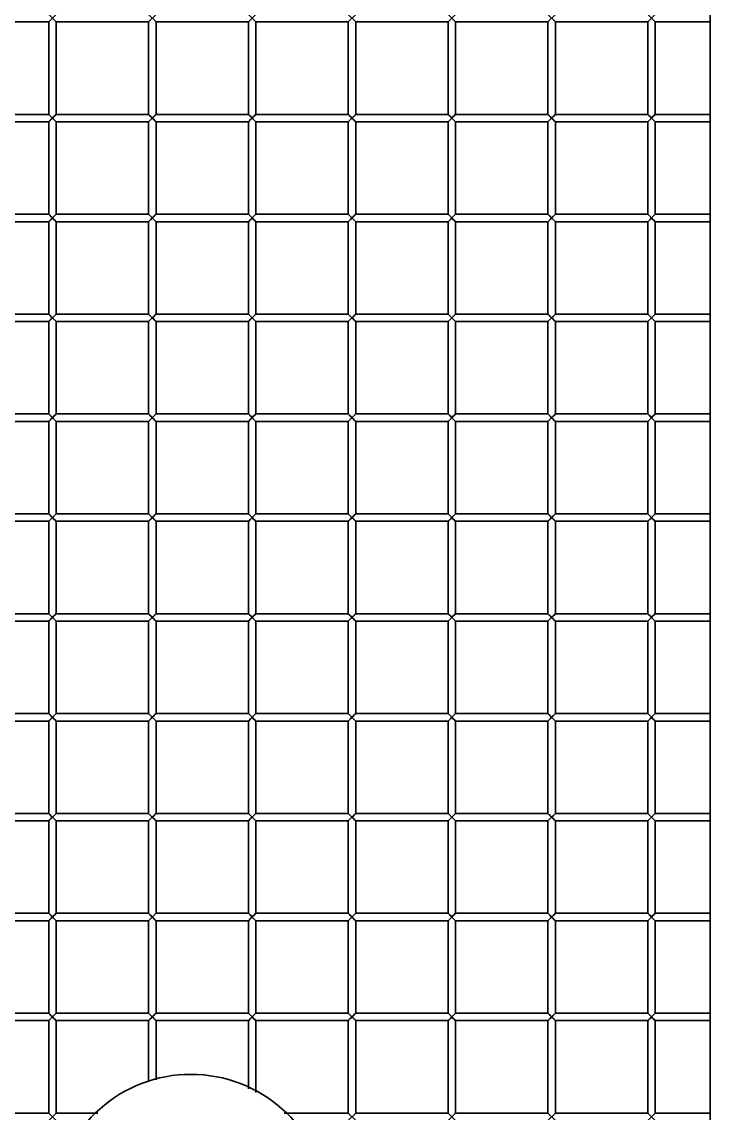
# Model space of a CAD drawing. Header units: millimetres. Extents: x 32496 to 166256, y 3504 to 23939.
# Drawn here: x 98102 to 98377.8, y 20378.4 to 20815.6 of the extents above; entities that cross this region are included whole.
import ezdxf

# ---------------------------------------------------------------- set-up
doc = ezdxf.new("R2010")
doc.units = ezdxf.units.MM
doc.layers.get('0').update_dxf_attribs({"lineweight": 35})

# ---------------------------------------------------------------- blocks, each defined once
blk = doc.blocks.new('8-1250')
at = {"linetype": 'Continuous'}
for p, q in [((-1585.13, -33446.27), (-1585.13, -34431.79)), ((-1850.13, -33941.79), (-1847.13, -33944.79)), ((-1850.13, -33944.79), (-1847.13, -33941.79)), ((-1810.13, -33941.79), (-1807.13, -33944.79)), ((-1810.13, -33944.79), (-1807.13, -33941.79)), ((-1770.13, -33941.79), (-1767.13, -33944.79)), ((-1770.13, -33944.79), (-1767.13, -33941.79)), ((-1730.13, -33941.79), (-1727.13, -33944.79)), ((-1730.13, -33944.79), (-1727.13, -33941.79)), ((-1690.13, -33941.79), (-1687.13, -33944.79)), ((-1690.13, -33944.79), (-1687.13, -33941.79)), ((-1650.13, -33941.79), (-1647.13, -33944.79)), ((-1650.13, -33944.79), (-1647.13, -33941.79)), ((-1610.13, -33941.79), (-1607.13, -33944.79)), ((-1610.13, -33944.79), (-1607.13, -33941.79)), ((-1887.13, -33944.79), (-1850.13, -33944.79)), ((-1850.13, -33944.79), (-1850.13, -33981.79)), ((-1847.13, -33944.79), (-1810.13, -33944.79)), ((-1847.13, -33944.79), (-1847.13, -33981.79)), ((-1810.13, -33944.79), (-1810.13, -33981.79)), ((-1807.13, -33944.79), (-1770.13, -33944.79)), ((-1807.13, -33944.79), (-1807.13, -33981.79)), ((-1770.13, -33944.79), (-1770.13, -33981.79)), ((-1767.13, -33944.79), (-1730.13, -33944.79)), ((-1767.13, -33944.79), (-1767.13, -33981.79)), ((-1730.13, -33944.79), (-1730.13, -33981.79)), ((-1727.13, -33944.79), (-1690.13, -33944.79)), ((-1727.13, -33944.79), (-1727.13, -33981.79)), ((-1690.13, -33944.79), (-1690.13, -33981.79)), ((-1687.13, -33944.79), (-1650.13, -33944.79)), ((-1687.13, -33944.79), (-1687.13, -33981.79)), ((-1650.13, -33944.79), (-1650.13, -33981.79)), ((-1647.13, -33944.79), (-1610.13, -33944.79)), ((-1647.13, -33944.79), (-1647.13, -33981.79)), ((-1610.13, -33944.79), (-1610.13, -33981.79)), ((-1607.13, -33944.79), (-1585.13, -33944.79)), ((-1607.13, -33944.79), (-1607.13, -33981.79)), ((-1887.13, -33981.79), (-1850.13, -33981.79)), ((-1887.13, -33984.79), (-1850.13, -33984.79)), ((-1850.13, -33981.79), (-1847.13, -33984.79)), ((-1850.13, -33984.79), (-1847.13, -33981.79)), ((-1850.13, -33984.79), (-1850.13, -34021.79)), ((-1850.01, -33984.67), (-1849.22, -33983.88)), ((-1849.22, -33983.88), (-1848.63, -33983.29)), ((-1847.13, -33981.79), (-1810.13, -33981.79)), ((-1847.13, -33984.79), (-1810.13, -33984.79)), ((-1847.13, -33984.79), (-1847.13, -34021.79)), ((-1810.13, -33981.79), (-1807.13, -33984.79)), ((-1810.13, -33984.79), (-1807.13, -33981.79)), ((-1810.13, -33984.79), (-1810.13, -34021.79)), ((-1810.01, -33984.67), (-1809.22, -33983.88)), ((-1809.22, -33983.88), (-1808.63, -33983.29)), ((-1807.13, -33981.79), (-1770.13, -33981.79)), ((-1807.13, -33984.79), (-1770.13, -33984.79)), ((-1807.13, -33984.79), (-1807.13, -34021.79)), ((-1770.13, -33981.79), (-1767.13, -33984.79)), ((-1770.13, -33984.79), (-1767.13, -33981.79)), ((-1770.13, -33984.79), (-1770.13, -34021.79)), ((-1770.01, -33984.67), (-1769.22, -33983.88)), ((-1769.22, -33983.88), (-1768.63, -33983.29)), ((-1767.13, -33981.79), (-1730.13, -33981.79)), ((-1767.13, -33984.79), (-1730.13, -33984.79)), ((-1767.13, -33984.79), (-1767.13, -34021.79)), ((-1730.13, -33981.79), (-1727.13, -33984.79)), ((-1730.13, -33984.79), (-1727.13, -33981.79)), ((-1730.13, -33984.79), (-1730.13, -34021.79)), ((-1730.01, -33984.67), (-1729.22, -33983.88)), ((-1729.22, -33983.88), (-1728.63, -33983.29)), ((-1727.13, -33981.79), (-1690.13, -33981.79)), ((-1727.13, -33984.79), (-1690.13, -33984.79)), ((-1727.13, -33984.79), (-1727.13, -34021.79)), ((-1690.13, -33981.79), (-1687.13, -33984.79)), ((-1690.13, -33984.79), (-1687.13, -33981.79)), ((-1690.13, -33984.79), (-1690.13, -34021.79)), ((-1690.01, -33984.67), (-1689.22, -33983.88)), ((-1689.22, -33983.88), (-1688.63, -33983.29)), ((-1687.13, -33981.79), (-1650.13, -33981.79)), ((-1687.13, -33984.79), (-1650.13, -33984.79)), ((-1687.13, -33984.79), (-1687.13, -34021.79)), ((-1650.13, -33981.79), (-1647.13, -33984.79)), ((-1650.13, -33984.79), (-1647.13, -33981.79)), ((-1650.13, -33984.79), (-1650.13, -34021.79)), ((-1650.01, -33984.67), (-1649.22, -33983.88)), ((-1649.22, -33983.88), (-1648.63, -33983.29)), ((-1647.13, -33981.79), (-1610.13, -33981.79)), ((-1647.13, -33984.79), (-1610.13, -33984.79)), ((-1647.13, -33984.79), (-1647.13, -34021.79)), ((-1610.13, -33981.79), (-1607.13, -33984.79)), ((-1610.13, -33984.79), (-1607.13, -33981.79)), ((-1610.13, -33984.79), (-1610.13, -34021.79)), ((-1610.01, -33984.67), (-1609.22, -33983.88)), ((-1609.22, -33983.88), (-1608.63, -33983.29)), ((-1607.13, -33981.79), (-1585.13, -33981.79)), ((-1607.13, -33984.79), (-1585.13, -33984.79)), ((-1607.13, -33984.79), (-1607.13, -34021.79)), ((-1887.13, -34021.79), (-1850.13, -34021.79)), ((-1887.13, -34024.79), (-1850.13, -34024.79)), ((-1850.13, -34021.79), (-1847.13, -34024.79)), ((-1850.13, -34024.79), (-1847.13, -34021.79)), ((-1850.13, -34024.79), (-1850.13, -34061.79)), ((-1850.01, -34024.67), (-1849.22, -34023.88)), ((-1849.22, -34023.88), (-1848.63, -34023.29)), ((-1847.13, -34021.79), (-1810.13, -34021.79)), ((-1847.13, -34024.79), (-1810.13, -34024.79)), ((-1847.13, -34024.79), (-1847.13, -34061.79)), ((-1810.13, -34021.79), (-1807.13, -34024.79)), ((-1810.13, -34024.79), (-1807.13, -34021.79)), ((-1810.13, -34024.79), (-1810.13, -34061.79)), ((-1810.01, -34024.67), (-1809.22, -34023.88)), ((-1809.22, -34023.88), (-1808.63, -34023.29)), ((-1807.13, -34021.79), (-1770.13, -34021.79)), ((-1807.13, -34024.79), (-1770.13, -34024.79)), ((-1807.13, -34024.79), (-1807.13, -34061.79)), ((-1770.13, -34021.79), (-1767.13, -34024.79)), ((-1770.13, -34024.79), (-1767.13, -34021.79)), ((-1770.13, -34024.79), (-1770.13, -34061.79)), ((-1770.01, -34024.67), (-1769.22, -34023.88)), ((-1769.22, -34023.88), (-1768.63, -34023.29)), ((-1767.13, -34021.79), (-1730.13, -34021.79)), ((-1767.13, -34024.79), (-1730.13, -34024.79)), ((-1767.13, -34024.79), (-1767.13, -34061.79)), ((-1730.13, -34021.79), (-1727.13, -34024.79)), ((-1730.13, -34024.79), (-1727.13, -34021.79)), ((-1730.13, -34024.79), (-1730.13, -34061.79)), ((-1730.01, -34024.67), (-1729.22, -34023.88)), ((-1729.22, -34023.88), (-1728.63, -34023.29)), ((-1727.13, -34021.79), (-1690.13, -34021.79)), ((-1727.13, -34024.79), (-1690.13, -34024.79)), ((-1727.13, -34024.79), (-1727.13, -34061.79)), ((-1690.13, -34021.79), (-1687.13, -34024.79)), ((-1690.13, -34024.79), (-1687.13, -34021.79)), ((-1690.13, -34024.79), (-1690.13, -34061.79)), ((-1690.01, -34024.67), (-1689.22, -34023.88)), ((-1689.22, -34023.88), (-1688.63, -34023.29)), ((-1687.13, -34021.79), (-1650.13, -34021.79)), ((-1687.13, -34024.79), (-1650.13, -34024.79)), ((-1687.13, -34024.79), (-1687.13, -34061.79)), ((-1650.13, -34021.79), (-1647.13, -34024.79)), ((-1650.13, -34024.79), (-1647.13, -34021.79)), ((-1650.13, -34024.79), (-1650.13, -34061.79)), ((-1650.01, -34024.67), (-1649.22, -34023.88)), ((-1649.22, -34023.88), (-1648.63, -34023.29)), ((-1647.13, -34021.79), (-1610.13, -34021.79)), ((-1647.13, -34024.79), (-1610.13, -34024.79)), ((-1647.13, -34024.79), (-1647.13, -34061.79)), ((-1610.13, -34021.79), (-1607.13, -34024.79)), ((-1610.13, -34024.79), (-1607.13, -34021.79)), ((-1610.13, -34024.79), (-1610.13, -34061.79)), ((-1610.01, -34024.67), (-1609.22, -34023.88)), ((-1609.22, -34023.88), (-1608.63, -34023.29)), ((-1607.13, -34021.79), (-1585.13, -34021.79)), ((-1607.13, -34024.79), (-1585.13, -34024.79)), ((-1607.13, -34024.79), (-1607.13, -34061.79)), ((-1887.13, -34061.79), (-1850.13, -34061.79)), ((-1850.13, -34061.79), (-1847.13, -34064.79)), ((-1850.13, -34064.79), (-1847.13, -34061.79)), ((-1850.01, -34064.67), (-1849.22, -34063.88)), ((-1849.22, -34063.88), (-1848.63, -34063.29)), ((-1847.13, -34061.79), (-1810.13, -34061.79)), ((-1810.13, -34061.79), (-1807.13, -34064.79)), ((-1810.13, -34064.79), (-1807.13, -34061.79)), ((-1810.01, -34064.67), (-1809.22, -34063.88)), ((-1809.22, -34063.88), (-1808.63, -34063.29)), ((-1807.13, -34061.79), (-1770.13, -34061.79)), ((-1770.13, -34061.79), (-1767.13, -34064.79)), ((-1770.13, -34064.79), (-1767.13, -34061.79)), ((-1770.01, -34064.67), (-1769.22, -34063.88)), ((-1769.22, -34063.88), (-1768.63, -34063.29)), ((-1767.13, -34061.79), (-1730.13, -34061.79)), ((-1730.13, -34061.79), (-1727.13, -34064.79)), ((-1730.13, -34064.79), (-1727.13, -34061.79)), ((-1730.01, -34064.67), (-1729.22, -34063.88)), ((-1729.22, -34063.88), (-1728.63, -34063.29)), ((-1727.13, -34061.79), (-1690.13, -34061.79)), ((-1690.13, -34061.79), (-1687.13, -34064.79)), ((-1690.13, -34064.79), (-1687.13, -34061.79)), ((-1690.01, -34064.67), (-1689.22, -34063.88)), ((-1689.22, -34063.88), (-1688.63, -34063.29)), ((-1687.13, -34061.79), (-1650.13, -34061.79)), ((-1650.13, -34061.79), (-1647.13, -34064.79)), ((-1650.13, -34064.79), (-1647.13, -34061.79)), ((-1650.01, -34064.67), (-1649.22, -34063.88)), ((-1649.22, -34063.88), (-1648.63, -34063.29)), ((-1647.13, -34061.79), (-1610.13, -34061.79)), ((-1610.13, -34061.79), (-1607.13, -34064.79)), ((-1610.13, -34064.79), (-1607.13, -34061.79)), ((-1610.01, -34064.67), (-1609.22, -34063.88)), ((-1609.22, -34063.88), (-1608.63, -34063.29)), ((-1607.13, -34061.79), (-1585.13, -34061.79)), ((-1887.13, -34064.79), (-1850.13, -34064.79)), ((-1850.13, -34064.79), (-1850.13, -34101.79)), ((-1847.13, -34064.79), (-1810.13, -34064.79)), ((-1847.13, -34064.79), (-1847.13, -34101.79)), ((-1810.13, -34064.79), (-1810.13, -34101.79)), ((-1807.13, -34064.79), (-1770.13, -34064.79)), ((-1807.13, -34064.79), (-1807.13, -34101.79)), ((-1770.13, -34064.79), (-1770.13, -34101.79)), ((-1767.13, -34064.79), (-1730.13, -34064.79)), ((-1767.13, -34064.79), (-1767.13, -34101.79)), ((-1730.13, -34064.79), (-1730.13, -34101.79)), ((-1727.13, -34064.79), (-1690.13, -34064.79)), ((-1727.13, -34064.79), (-1727.13, -34101.79)), ((-1690.13, -34064.79), (-1690.13, -34101.79)), ((-1687.13, -34064.79), (-1650.13, -34064.79)), ((-1687.13, -34064.79), (-1687.13, -34101.79)), ((-1650.13, -34064.79), (-1650.13, -34101.79)), ((-1647.13, -34064.79), (-1610.13, -34064.79)), ((-1647.13, -34064.79), (-1647.13, -34101.79)), ((-1610.13, -34064.79), (-1610.13, -34101.79)), ((-1607.13, -34064.79), (-1585.13, -34064.79)), ((-1607.13, -34064.79), (-1607.13, -34101.79)), ((-1887.13, -34101.79), (-1850.13, -34101.79)), ((-1850.13, -34101.79), (-1847.13, -34104.79)), ((-1850.13, -34104.79), (-1847.13, -34101.79)), ((-1849.22, -34103.88), (-1848.63, -34103.29)), ((-1847.13, -34101.79), (-1810.13, -34101.79)), ((-1810.13, -34101.79), (-1807.13, -34104.79)), ((-1810.13, -34104.79), (-1807.13, -34101.79)), ((-1809.22, -34103.88), (-1808.63, -34103.29)), ((-1807.13, -34101.79), (-1770.13, -34101.79)), ((-1770.13, -34101.79), (-1767.13, -34104.79)), ((-1770.13, -34104.79), (-1767.13, -34101.79)), ((-1769.22, -34103.88), (-1768.63, -34103.29)), ((-1767.13, -34101.79), (-1730.13, -34101.79)), ((-1730.13, -34101.79), (-1727.13, -34104.79)), ((-1730.13, -34104.79), (-1727.13, -34101.79)), ((-1729.22, -34103.88), (-1728.63, -34103.29)), ((-1727.13, -34101.79), (-1690.13, -34101.79)), ((-1690.13, -34101.79), (-1687.13, -34104.79)), ((-1690.13, -34104.79), (-1687.13, -34101.79)), ((-1689.22, -34103.88), (-1688.63, -34103.29)), ((-1687.13, -34101.79), (-1650.13, -34101.79)), ((-1650.13, -34101.79), (-1647.13, -34104.79)), ((-1650.13, -34104.79), (-1647.13, -34101.79)), ((-1649.22, -34103.88), (-1648.63, -34103.29)), ((-1647.13, -34101.79), (-1610.13, -34101.79)), ((-1610.13, -34101.79), (-1607.13, -34104.79)), ((-1610.13, -34104.79), (-1607.13, -34101.79)), ((-1609.22, -34103.88), (-1608.63, -34103.29)), ((-1607.13, -34101.79), (-1585.13, -34101.79)), ((-1887.13, -34104.79), (-1850.13, -34104.79)), ((-1850.13, -34104.79), (-1850.13, -34141.79)), ((-1850.01, -34104.67), (-1849.22, -34103.88)), ((-1847.13, -34104.79), (-1810.13, -34104.79)), ((-1847.13, -34104.79), (-1847.13, -34141.79)), ((-1810.13, -34104.79), (-1810.13, -34141.79)), ((-1810.01, -34104.67), (-1809.22, -34103.88)), ((-1807.13, -34104.79), (-1770.13, -34104.79)), ((-1807.13, -34104.79), (-1807.13, -34141.79)), ((-1770.13, -34104.79), (-1770.13, -34141.79)), ((-1770.01, -34104.67), (-1769.22, -34103.88)), ((-1767.13, -34104.79), (-1730.13, -34104.79)), ((-1767.13, -34104.79), (-1767.13, -34141.79)), ((-1730.13, -34104.79), (-1730.13, -34141.79)), ((-1730.01, -34104.67), (-1729.22, -34103.88)), ((-1727.13, -34104.79), (-1690.13, -34104.79)), ((-1727.13, -34104.79), (-1727.13, -34141.79)), ((-1690.13, -34104.79), (-1690.13, -34141.79)), ((-1690.01, -34104.67), (-1689.22, -34103.88)), ((-1687.13, -34104.79), (-1650.13, -34104.79)), ((-1687.13, -34104.79), (-1687.13, -34141.79)), ((-1650.13, -34104.79), (-1650.13, -34141.79)), ((-1650.01, -34104.67), (-1649.22, -34103.88)), ((-1647.13, -34104.79), (-1610.13, -34104.79)), ((-1647.13, -34104.79), (-1647.13, -34141.79)), ((-1610.13, -34104.79), (-1610.13, -34141.79)), ((-1610.01, -34104.67), (-1609.22, -34103.88)), ((-1607.13, -34104.79), (-1585.13, -34104.79)), ((-1607.13, -34104.79), (-1607.13, -34141.79)), ((-1887.13, -34141.79), (-1850.13, -34141.79)), ((-1850.13, -34141.79), (-1847.13, -34144.79)), ((-1850.13, -34144.79), (-1847.13, -34141.79)), ((-1847.13, -34141.79), (-1810.13, -34141.79)), ((-1810.13, -34141.79), (-1807.13, -34144.79)), ((-1810.13, -34144.79), (-1807.13, -34141.79)), ((-1807.13, -34141.79), (-1770.13, -34141.79)), ((-1770.13, -34141.79), (-1767.13, -34144.79)), ((-1770.13, -34144.79), (-1767.13, -34141.79)), ((-1767.13, -34141.79), (-1730.13, -34141.79)), ((-1730.13, -34141.79), (-1727.13, -34144.79)), ((-1730.13, -34144.79), (-1727.13, -34141.79)), ((-1727.13, -34141.79), (-1690.13, -34141.79)), ((-1690.13, -34141.79), (-1687.13, -34144.79)), ((-1690.13, -34144.79), (-1687.13, -34141.79)), ((-1687.13, -34141.79), (-1650.13, -34141.79)), ((-1650.13, -34141.79), (-1647.13, -34144.79)), ((-1650.13, -34144.79), (-1647.13, -34141.79)), ((-1647.13, -34141.79), (-1610.13, -34141.79)), ((-1610.13, -34141.79), (-1607.13, -34144.79)), ((-1610.13, -34144.79), (-1607.13, -34141.79)), ((-1607.13, -34141.79), (-1585.13, -34141.79)), ((-1887.13, -34144.79), (-1850.13, -34144.79)), ((-1850.13, -34144.79), (-1850.13, -34181.79)), ((-1850.01, -34144.67), (-1849.22, -34143.88)), ((-1849.22, -34143.88), (-1848.63, -34143.29)), ((-1847.13, -34144.79), (-1810.13, -34144.79)), ((-1847.13, -34144.79), (-1847.13, -34181.79)), ((-1810.13, -34144.79), (-1810.13, -34181.79)), ((-1810.01, -34144.67), (-1809.22, -34143.88)), ((-1809.22, -34143.88), (-1808.63, -34143.29)), ((-1807.13, -34144.79), (-1770.13, -34144.79)), ((-1807.13, -34144.79), (-1807.13, -34181.79)), ((-1770.13, -34144.79), (-1770.13, -34181.79)), ((-1770.01, -34144.67), (-1769.22, -34143.88)), ((-1769.22, -34143.88), (-1768.63, -34143.29)), ((-1767.13, -34144.79), (-1730.13, -34144.79)), ((-1767.13, -34144.79), (-1767.13, -34181.79)), ((-1730.13, -34144.79), (-1730.13, -34181.79)), ((-1730.01, -34144.67), (-1729.22, -34143.88)), ((-1729.22, -34143.88), (-1728.63, -34143.29)), ((-1727.13, -34144.79), (-1690.13, -34144.79)), ((-1727.13, -34144.79), (-1727.13, -34181.79)), ((-1690.13, -34144.79), (-1690.13, -34181.79)), ((-1690.01, -34144.67), (-1689.22, -34143.88)), ((-1689.22, -34143.88), (-1688.63, -34143.29)), ((-1687.13, -34144.79), (-1650.13, -34144.79)), ((-1687.13, -34144.79), (-1687.13, -34181.79)), ((-1650.13, -34144.79), (-1650.13, -34181.79)), ((-1650.01, -34144.67), (-1649.22, -34143.88)), ((-1649.22, -34143.88), (-1648.63, -34143.29)), ((-1647.13, -34144.79), (-1610.13, -34144.79)), ((-1647.13, -34144.79), (-1647.13, -34181.79)), ((-1610.13, -34144.79), (-1610.13, -34181.79)), ((-1610.01, -34144.67), (-1609.22, -34143.88)), ((-1609.22, -34143.88), (-1608.63, -34143.29)), ((-1607.13, -34144.79), (-1585.13, -34144.79)), ((-1607.13, -34144.79), (-1607.13, -34181.79)), ((-1887.13, -34181.79), (-1850.13, -34181.79)), ((-1850.13, -34181.79), (-1847.13, -34184.79)), ((-1850.13, -34184.79), (-1847.13, -34181.79)), ((-1847.13, -34181.79), (-1810.13, -34181.79)), ((-1810.13, -34181.79), (-1807.13, -34184.79)), ((-1810.13, -34184.79), (-1807.13, -34181.79)), ((-1807.13, -34181.79), (-1770.13, -34181.79)), ((-1770.13, -34181.79), (-1767.13, -34184.79)), ((-1770.13, -34184.79), (-1767.13, -34181.79)), ((-1767.13, -34181.79), (-1730.13, -34181.79)), ((-1730.13, -34181.79), (-1727.13, -34184.79)), ((-1730.13, -34184.79), (-1727.13, -34181.79)), ((-1727.13, -34181.79), (-1690.13, -34181.79)), ((-1690.13, -34181.79), (-1687.13, -34184.79)), ((-1690.13, -34184.79), (-1687.13, -34181.79)), ((-1687.13, -34181.79), (-1650.13, -34181.79)), ((-1650.13, -34181.79), (-1647.13, -34184.79)), ((-1650.13, -34184.79), (-1647.13, -34181.79)), ((-1647.13, -34181.79), (-1610.13, -34181.79)), ((-1610.13, -34181.79), (-1607.13, -34184.79)), ((-1610.13, -34184.79), (-1607.13, -34181.79)), ((-1607.13, -34181.79), (-1585.13, -34181.79)), ((-1887.13, -34184.79), (-1850.13, -34184.79)), ((-1850.13, -34184.79), (-1850.13, -34221.79)), ((-1850.01, -34184.67), (-1849.22, -34183.88)), ((-1849.22, -34183.88), (-1848.63, -34183.29)), ((-1847.13, -34184.79), (-1810.13, -34184.79)), ((-1847.13, -34184.79), (-1847.13, -34221.79)), ((-1810.13, -34184.79), (-1810.13, -34221.79)), ((-1810.01, -34184.67), (-1809.22, -34183.88)), ((-1809.22, -34183.88), (-1808.63, -34183.29)), ((-1807.13, -34184.79), (-1770.13, -34184.79)), ((-1807.13, -34184.79), (-1807.13, -34221.79)), ((-1770.13, -34184.79), (-1770.13, -34221.79)), ((-1770.01, -34184.67), (-1769.22, -34183.88)), ((-1769.22, -34183.88), (-1768.63, -34183.29)), ((-1767.13, -34184.79), (-1730.13, -34184.79)), ((-1767.13, -34184.79), (-1767.13, -34221.79)), ((-1730.13, -34184.79), (-1730.13, -34221.79)), ((-1730.01, -34184.67), (-1729.22, -34183.88)), ((-1729.22, -34183.88), (-1728.63, -34183.29)), ((-1727.13, -34184.79), (-1690.13, -34184.79)), ((-1727.13, -34184.79), (-1727.13, -34221.79)), ((-1690.13, -34184.79), (-1690.13, -34221.79)), ((-1690.01, -34184.67), (-1689.22, -34183.88)), ((-1689.22, -34183.88), (-1688.63, -34183.29)), ((-1687.13, -34184.79), (-1650.13, -34184.79)), ((-1687.13, -34184.79), (-1687.13, -34221.79)), ((-1650.13, -34184.79), (-1650.13, -34221.79)), ((-1650.01, -34184.67), (-1649.22, -34183.88)), ((-1649.22, -34183.88), (-1648.63, -34183.29)), ((-1647.13, -34184.79), (-1610.13, -34184.79)), ((-1647.13, -34184.79), (-1647.13, -34221.79)), ((-1610.13, -34184.79), (-1610.13, -34221.79)), ((-1610.01, -34184.67), (-1609.22, -34183.88)), ((-1609.22, -34183.88), (-1608.63, -34183.29)), ((-1607.13, -34184.79), (-1585.13, -34184.79)), ((-1607.13, -34184.79), (-1607.13, -34221.79)), ((-1887.13, -34221.79), (-1850.13, -34221.79)), ((-1887.13, -34224.79), (-1850.13, -34224.79)), ((-1850.13, -34221.79), (-1847.13, -34224.79)), ((-1850.13, -34224.79), (-1847.13, -34221.79)), ((-1850.13, -34224.79), (-1850.13, -34261.79)), ((-1850.01, -34224.67), (-1849.22, -34223.88)), ((-1849.22, -34223.88), (-1848.63, -34223.29)), ((-1847.13, -34221.79), (-1810.13, -34221.79)), ((-1847.13, -34224.79), (-1810.13, -34224.79)), ((-1847.13, -34224.79), (-1847.13, -34261.79)), ((-1810.13, -34221.79), (-1807.13, -34224.79)), ((-1810.13, -34224.79), (-1807.13, -34221.79)), ((-1810.13, -34224.79), (-1810.13, -34261.79)), ((-1810.01, -34224.67), (-1809.22, -34223.88)), ((-1809.22, -34223.88), (-1808.63, -34223.29)), ((-1807.13, -34221.79), (-1770.13, -34221.79)), ((-1807.13, -34224.79), (-1770.13, -34224.79)), ((-1807.13, -34224.79), (-1807.13, -34261.79)), ((-1770.13, -34221.79), (-1767.13, -34224.79)), ((-1770.13, -34224.79), (-1767.13, -34221.79)), ((-1770.13, -34224.79), (-1770.13, -34261.79)), ((-1770.01, -34224.67), (-1769.22, -34223.88)), ((-1769.22, -34223.88), (-1768.63, -34223.29)), ((-1767.13, -34221.79), (-1730.13, -34221.79)), ((-1767.13, -34224.79), (-1730.13, -34224.79)), ((-1767.13, -34224.79), (-1767.13, -34261.79)), ((-1730.13, -34221.79), (-1727.13, -34224.79)), ((-1730.13, -34224.79), (-1727.13, -34221.79)), ((-1730.13, -34224.79), (-1730.13, -34261.79)), ((-1730.01, -34224.67), (-1729.22, -34223.88)), ((-1729.22, -34223.88), (-1728.63, -34223.29)), ((-1727.13, -34221.79), (-1690.13, -34221.79)), ((-1727.13, -34224.79), (-1690.13, -34224.79)), ((-1727.13, -34224.79), (-1727.13, -34261.79)), ((-1690.13, -34221.79), (-1687.13, -34224.79)), ((-1690.13, -34224.79), (-1687.13, -34221.79)), ((-1690.13, -34224.79), (-1690.13, -34261.79)), ((-1690.01, -34224.67), (-1689.22, -34223.88)), ((-1689.22, -34223.88), (-1688.63, -34223.29)), ((-1687.13, -34221.79), (-1650.13, -34221.79)), ((-1687.13, -34224.79), (-1650.13, -34224.79)), ((-1687.13, -34224.79), (-1687.13, -34261.79)), ((-1650.13, -34221.79), (-1647.13, -34224.79)), ((-1650.13, -34224.79), (-1647.13, -34221.79)), ((-1650.13, -34224.79), (-1650.13, -34261.79)), ((-1650.01, -34224.67), (-1649.22, -34223.88)), ((-1649.22, -34223.88), (-1648.63, -34223.29)), ((-1647.13, -34221.79), (-1610.13, -34221.79)), ((-1647.13, -34224.79), (-1610.13, -34224.79)), ((-1647.13, -34224.79), (-1647.13, -34261.79)), ((-1610.13, -34221.79), (-1607.13, -34224.79)), ((-1610.13, -34224.79), (-1607.13, -34221.79)), ((-1610.13, -34224.79), (-1610.13, -34261.79)), ((-1610.01, -34224.67), (-1609.22, -34223.88)), ((-1609.22, -34223.88), (-1608.63, -34223.29)), ((-1607.13, -34221.79), (-1585.13, -34221.79)), ((-1607.13, -34224.79), (-1585.13, -34224.79)), ((-1607.13, -34224.79), (-1607.13, -34261.79)), ((-1887.13, -34261.79), (-1850.13, -34261.79)), ((-1887.13, -34264.79), (-1850.13, -34264.79)), ((-1850.13, -34261.79), (-1847.13, -34264.79)), ((-1850.13, -34264.79), (-1847.13, -34261.79)), ((-1850.13, -34264.79), (-1850.13, -34301.79)), ((-1850.01, -34264.67), (-1849.22, -34263.88)), ((-1849.22, -34263.88), (-1848.63, -34263.29)), ((-1847.13, -34261.79), (-1810.13, -34261.79)), ((-1847.13, -34264.79), (-1810.13, -34264.79)), ((-1847.13, -34264.79), (-1847.13, -34301.79)), ((-1810.13, -34261.79), (-1807.13, -34264.79)), ((-1810.13, -34264.79), (-1807.13, -34261.79)), ((-1810.13, -34264.79), (-1810.13, -34301.79)), ((-1810.01, -34264.67), (-1809.22, -34263.88)), ((-1809.22, -34263.88), (-1808.63, -34263.29)), ((-1807.13, -34261.79), (-1770.13, -34261.79)), ((-1807.13, -34264.79), (-1770.13, -34264.79)), ((-1807.13, -34264.79), (-1807.13, -34301.79)), ((-1770.13, -34261.79), (-1767.13, -34264.79)), ((-1770.13, -34264.79), (-1767.13, -34261.79)), ((-1770.13, -34264.79), (-1770.13, -34301.79)), ((-1770.01, -34264.67), (-1769.22, -34263.88)), ((-1769.22, -34263.88), (-1768.63, -34263.29)), ((-1767.13, -34261.79), (-1730.13, -34261.79)), ((-1767.13, -34264.79), (-1730.13, -34264.79)), ((-1767.13, -34264.79), (-1767.13, -34301.79)), ((-1730.13, -34261.79), (-1727.13, -34264.79)), ((-1730.13, -34264.79), (-1727.13, -34261.79)), ((-1730.13, -34264.79), (-1730.13, -34301.79)), ((-1730.01, -34264.67), (-1729.22, -34263.88)), ((-1729.22, -34263.88), (-1728.63, -34263.29)), ((-1727.13, -34261.79), (-1690.13, -34261.79)), ((-1727.13, -34264.79), (-1690.13, -34264.79)), ((-1727.13, -34264.79), (-1727.13, -34301.79)), ((-1690.13, -34261.79), (-1687.13, -34264.79)), ((-1690.13, -34264.79), (-1687.13, -34261.79)), ((-1690.13, -34264.79), (-1690.13, -34301.79)), ((-1690.01, -34264.67), (-1689.22, -34263.88)), ((-1689.22, -34263.88), (-1688.63, -34263.29)), ((-1687.13, -34261.79), (-1650.13, -34261.79)), ((-1687.13, -34264.79), (-1650.13, -34264.79)), ((-1687.13, -34264.79), (-1687.13, -34301.79)), ((-1650.13, -34261.79), (-1647.13, -34264.79)), ((-1650.13, -34264.79), (-1647.13, -34261.79)), ((-1650.13, -34264.79), (-1650.13, -34301.79)), ((-1650.01, -34264.67), (-1649.22, -34263.88)), ((-1649.22, -34263.88), (-1648.63, -34263.29)), ((-1647.13, -34261.79), (-1610.13, -34261.79)), ((-1647.13, -34264.79), (-1610.13, -34264.79)), ((-1647.13, -34264.79), (-1647.13, -34301.79)), ((-1610.13, -34261.79), (-1607.13, -34264.79)), ((-1610.13, -34264.79), (-1607.13, -34261.79)), ((-1610.13, -34264.79), (-1610.13, -34301.79)), ((-1610.01, -34264.67), (-1609.22, -34263.88)), ((-1609.22, -34263.88), (-1608.63, -34263.29)), ((-1607.13, -34261.79), (-1585.13, -34261.79)), ((-1607.13, -34264.79), (-1585.13, -34264.79)), ((-1607.13, -34264.79), (-1607.13, -34301.79)), ((-1887.13, -34301.79), (-1850.13, -34301.79)), ((-1887.13, -34304.79), (-1850.13, -34304.79)), ((-1850.13, -34301.79), (-1847.13, -34304.79)), ((-1850.13, -34304.79), (-1847.13, -34301.79)), ((-1850.13, -34304.79), (-1850.13, -34341.79)), ((-1850.01, -34304.67), (-1849.22, -34303.88)), ((-1849.22, -34303.88), (-1848.63, -34303.29)), ((-1847.13, -34301.79), (-1810.13, -34301.79)), ((-1847.13, -34304.79), (-1810.13, -34304.79)), ((-1847.13, -34304.79), (-1847.13, -34341.79)), ((-1810.13, -34301.79), (-1807.13, -34304.79)), ((-1810.13, -34304.79), (-1807.13, -34301.79)), ((-1810.13, -34304.79), (-1810.13, -34341.79)), ((-1810.01, -34304.67), (-1809.22, -34303.88)), ((-1809.22, -34303.88), (-1808.63, -34303.29)), ((-1807.13, -34301.79), (-1770.13, -34301.79)), ((-1807.13, -34304.79), (-1770.13, -34304.79)), ((-1807.13, -34304.79), (-1807.13, -34341.79)), ((-1770.13, -34301.79), (-1767.13, -34304.79)), ((-1770.13, -34304.79), (-1767.13, -34301.79)), ((-1770.13, -34304.79), (-1770.13, -34341.79)), ((-1770.01, -34304.67), (-1769.22, -34303.88)), ((-1769.22, -34303.88), (-1768.63, -34303.29)), ((-1767.13, -34301.79), (-1730.13, -34301.79)), ((-1767.13, -34304.79), (-1730.13, -34304.79)), ((-1767.13, -34304.79), (-1767.13, -34341.79)), ((-1730.13, -34301.79), (-1727.13, -34304.79)), ((-1730.13, -34304.79), (-1727.13, -34301.79)), ((-1730.13, -34304.79), (-1730.13, -34341.79)), ((-1730.01, -34304.67), (-1729.22, -34303.88)), ((-1729.22, -34303.88), (-1728.63, -34303.29)), ((-1727.13, -34301.79), (-1690.13, -34301.79)), ((-1727.13, -34304.79), (-1690.13, -34304.79)), ((-1727.13, -34304.79), (-1727.13, -34341.79)), ((-1690.13, -34301.79), (-1687.13, -34304.79)), ((-1690.13, -34304.79), (-1687.13, -34301.79)), ((-1690.13, -34304.79), (-1690.13, -34341.79)), ((-1690.01, -34304.67), (-1689.22, -34303.88)), ((-1689.22, -34303.88), (-1688.63, -34303.29)), ((-1687.13, -34301.79), (-1650.13, -34301.79)), ((-1687.13, -34304.79), (-1650.13, -34304.79)), ((-1687.13, -34304.79), (-1687.13, -34341.79)), ((-1650.13, -34301.79), (-1647.13, -34304.79)), ((-1650.13, -34304.79), (-1647.13, -34301.79)), ((-1650.13, -34304.79), (-1650.13, -34341.79)), ((-1650.01, -34304.67), (-1649.22, -34303.88)), ((-1649.22, -34303.88), (-1648.63, -34303.29)), ((-1647.13, -34301.79), (-1610.13, -34301.79)), ((-1647.13, -34304.79), (-1610.13, -34304.79)), ((-1647.13, -34304.79), (-1647.13, -34341.79)), ((-1610.13, -34301.79), (-1607.13, -34304.79)), ((-1610.13, -34304.79), (-1607.13, -34301.79)), ((-1610.13, -34304.79), (-1610.13, -34341.79)), ((-1610.01, -34304.67), (-1609.22, -34303.88)), ((-1609.22, -34303.88), (-1608.63, -34303.29)), ((-1607.13, -34301.79), (-1585.13, -34301.79)), ((-1607.13, -34304.79), (-1585.13, -34304.79)), ((-1607.13, -34304.79), (-1607.13, -34341.79)), ((-1887.13, -34341.79), (-1850.13, -34341.79)), ((-1850.13, -34341.79), (-1847.13, -34344.79)), ((-1850.13, -34344.79), (-1847.13, -34341.79)), ((-1850.01, -34344.67), (-1849.22, -34343.88)), ((-1849.22, -34343.88), (-1848.63, -34343.29)), ((-1847.13, -34341.79), (-1810.13, -34341.79)), ((-1810.13, -34341.79), (-1807.13, -34344.79)), ((-1810.13, -34344.79), (-1807.13, -34341.79)), ((-1810.01, -34344.67), (-1809.22, -34343.88)), ((-1809.22, -34343.88), (-1808.63, -34343.29)), ((-1807.13, -34341.79), (-1770.13, -34341.79)), ((-1770.13, -34341.79), (-1767.13, -34344.79)), ((-1770.13, -34344.79), (-1767.13, -34341.79)), ((-1770.01, -34344.67), (-1769.22, -34343.88)), ((-1769.22, -34343.88), (-1768.63, -34343.29)), ((-1767.13, -34341.79), (-1730.13, -34341.79)), ((-1730.13, -34341.79), (-1727.13, -34344.79)), ((-1730.13, -34344.79), (-1727.13, -34341.79)), ((-1730.01, -34344.67), (-1729.22, -34343.88)), ((-1729.22, -34343.88), (-1728.63, -34343.29)), ((-1727.13, -34341.79), (-1690.13, -34341.79)), ((-1690.13, -34341.79), (-1687.13, -34344.79)), ((-1690.13, -34344.79), (-1687.13, -34341.79)), ((-1690.01, -34344.67), (-1689.22, -34343.88)), ((-1689.22, -34343.88), (-1688.63, -34343.29)), ((-1687.13, -34341.79), (-1650.13, -34341.79)), ((-1650.13, -34341.79), (-1647.13, -34344.79)), ((-1650.13, -34344.79), (-1647.13, -34341.79)), ((-1650.01, -34344.67), (-1649.22, -34343.88)), ((-1649.22, -34343.88), (-1648.63, -34343.29)), ((-1647.13, -34341.79), (-1610.13, -34341.79)), ((-1610.13, -34341.79), (-1607.13, -34344.79)), ((-1610.13, -34344.79), (-1607.13, -34341.79)), ((-1610.01, -34344.67), (-1609.22, -34343.88)), ((-1609.22, -34343.88), (-1608.63, -34343.29)), ((-1607.13, -34341.79), (-1585.13, -34341.79)), ((-1887.13, -34344.79), (-1850.13, -34344.79)), ((-1850.13, -34344.79), (-1850.13, -34381.79)), ((-1847.13, -34344.79), (-1810.13, -34344.79)), ((-1847.13, -34344.79), (-1847.13, -34381.79)), ((-1810.13, -34344.79), (-1810.13, -34369.04)), ((-1807.13, -34344.79), (-1770.13, -34344.79)), ((-1807.13, -34344.79), (-1807.13, -34368.54)), ((-1770.13, -34344.79), (-1770.13, -34372.06)), ((-1767.13, -34344.79), (-1730.13, -34344.79)), ((-1767.13, -34344.79), (-1767.13, -34373.56)), ((-1730.13, -34344.79), (-1730.13, -34381.79)), ((-1727.13, -34344.79), (-1690.13, -34344.79)), ((-1727.13, -34344.79), (-1727.13, -34381.79)), ((-1690.13, -34344.79), (-1690.13, -34381.79)), ((-1687.13, -34344.79), (-1650.13, -34344.79)), ((-1687.13, -34344.79), (-1687.13, -34381.79)), ((-1650.13, -34344.79), (-1650.13, -34381.79)), ((-1647.13, -34344.79), (-1610.13, -34344.79)), ((-1647.13, -34344.79), (-1647.13, -34381.79)), ((-1610.13, -34344.79), (-1610.13, -34381.79)), ((-1607.13, -34344.79), (-1585.13, -34344.79)), ((-1607.13, -34344.79), (-1607.13, -34381.79)), ((-1887.13, -34381.79), (-1850.13, -34381.79)), ((-1850.13, -34381.79), (-1847.13, -34384.79)), ((-1850.13, -34384.79), (-1847.13, -34381.79)), ((-1847.13, -34381.79), (-1830.48, -34381.79)), ((-1755.84, -34381.79), (-1730.13, -34381.79)), ((-1730.13, -34381.79), (-1727.13, -34384.79)), ((-1730.13, -34384.79), (-1727.13, -34381.79)), ((-1727.13, -34381.79), (-1690.13, -34381.79)), ((-1690.13, -34381.79), (-1687.13, -34384.79)), ((-1690.13, -34384.79), (-1687.13, -34381.79)), ((-1687.13, -34381.79), (-1650.13, -34381.79)), ((-1650.13, -34381.79), (-1647.13, -34384.79)), ((-1650.13, -34384.79), (-1647.13, -34381.79)), ((-1647.13, -34381.79), (-1610.13, -34381.79)), ((-1610.13, -34381.79), (-1607.13, -34384.79)), ((-1610.13, -34384.79), (-1607.13, -34381.79)), ((-1607.13, -34381.79), (-1585.13, -34381.79))]:
    blk.add_line(p, q, dxfattribs=at)
for points in [[(-1848.63, -33983.29), (-1849.21, -33982.7), (-1849.69, -33982.23)], [(-1847.24, -33981.9), (-1847.56, -33982.22), (-1848.05, -33982.71), (-1848.63, -33983.29)], [(-1848.63, -33983.29), (-1848.04, -33983.88), (-1847.57, -33984.35), (-1847.24, -33984.67)], [(-1808.63, -33983.29), (-1809.21, -33982.7), (-1809.69, -33982.23)], [(-1807.24, -33981.9), (-1807.56, -33982.22), (-1808.05, -33982.71), (-1808.63, -33983.29)], [(-1808.63, -33983.29), (-1808.04, -33983.88), (-1807.57, -33984.35), (-1807.24, -33984.67)], [(-1768.63, -33983.29), (-1769.21, -33982.7), (-1769.69, -33982.23)], [(-1767.24, -33981.9), (-1767.56, -33982.22), (-1768.05, -33982.71), (-1768.63, -33983.29)], [(-1768.63, -33983.29), (-1768.04, -33983.88), (-1767.57, -33984.35), (-1767.24, -33984.67)], [(-1728.63, -33983.29), (-1729.21, -33982.7), (-1729.69, -33982.23)], [(-1727.24, -33981.9), (-1727.56, -33982.22), (-1728.05, -33982.71), (-1728.63, -33983.29)], [(-1728.63, -33983.29), (-1728.04, -33983.88), (-1727.57, -33984.35), (-1727.24, -33984.67)], [(-1688.63, -33983.29), (-1689.21, -33982.7), (-1689.69, -33982.23)], [(-1687.24, -33981.9), (-1687.56, -33982.22), (-1688.05, -33982.71), (-1688.63, -33983.29)], [(-1688.63, -33983.29), (-1688.04, -33983.88), (-1687.57, -33984.35), (-1687.24, -33984.67)], [(-1648.63, -33983.29), (-1649.21, -33982.7), (-1649.69, -33982.23)], [(-1647.24, -33981.9), (-1647.56, -33982.22), (-1648.05, -33982.71), (-1648.63, -33983.29)], [(-1648.63, -33983.29), (-1648.04, -33983.88), (-1647.57, -33984.35), (-1647.24, -33984.67)], [(-1608.63, -33983.29), (-1609.21, -33982.7), (-1609.69, -33982.23)], [(-1607.24, -33981.9), (-1607.56, -33982.22), (-1608.05, -33982.71), (-1608.63, -33983.29)], [(-1608.63, -33983.29), (-1608.04, -33983.88), (-1607.57, -33984.35), (-1607.24, -33984.67)], [(-1848.63, -34023.29), (-1849.21, -34022.7), (-1849.69, -34022.23)], [(-1847.24, -34021.9), (-1847.56, -34022.22), (-1848.05, -34022.71), (-1848.63, -34023.29)], [(-1848.63, -34023.29), (-1848.04, -34023.88), (-1847.57, -34024.35), (-1847.24, -34024.67)], [(-1808.63, -34023.29), (-1809.21, -34022.7), (-1809.69, -34022.23)], [(-1807.24, -34021.9), (-1807.56, -34022.22), (-1808.05, -34022.71), (-1808.63, -34023.29)], [(-1808.63, -34023.29), (-1808.04, -34023.88), (-1807.57, -34024.35), (-1807.24, -34024.67)], [(-1768.63, -34023.29), (-1769.21, -34022.7), (-1769.69, -34022.23)], [(-1767.24, -34021.9), (-1767.56, -34022.22), (-1768.05, -34022.71), (-1768.63, -34023.29)], [(-1768.63, -34023.29), (-1768.04, -34023.88), (-1767.57, -34024.35), (-1767.24, -34024.67)], [(-1728.63, -34023.29), (-1729.21, -34022.7), (-1729.69, -34022.23)], [(-1727.24, -34021.9), (-1727.56, -34022.22), (-1728.05, -34022.71), (-1728.63, -34023.29)], [(-1728.63, -34023.29), (-1728.04, -34023.88), (-1727.57, -34024.35), (-1727.24, -34024.67)], [(-1688.63, -34023.29), (-1689.21, -34022.7), (-1689.69, -34022.23)], [(-1687.24, -34021.9), (-1687.56, -34022.22), (-1688.05, -34022.71), (-1688.63, -34023.29)], [(-1688.63, -34023.29), (-1688.04, -34023.88), (-1687.57, -34024.35), (-1687.24, -34024.67)], [(-1648.63, -34023.29), (-1649.21, -34022.7), (-1649.69, -34022.23)], [(-1647.24, -34021.9), (-1647.56, -34022.22), (-1648.05, -34022.71), (-1648.63, -34023.29)], [(-1648.63, -34023.29), (-1648.04, -34023.88), (-1647.57, -34024.35), (-1647.24, -34024.67)], [(-1608.63, -34023.29), (-1609.21, -34022.7), (-1609.69, -34022.23)], [(-1607.24, -34021.9), (-1607.56, -34022.22), (-1608.05, -34022.71), (-1608.63, -34023.29)], [(-1608.63, -34023.29), (-1608.04, -34023.88), (-1607.57, -34024.35), (-1607.24, -34024.67)], [(-1848.63, -34063.29), (-1849.21, -34062.7), (-1849.69, -34062.23)], [(-1847.24, -34061.9), (-1847.56, -34062.22), (-1848.05, -34062.71), (-1848.63, -34063.29)], [(-1848.63, -34063.29), (-1848.04, -34063.88), (-1847.57, -34064.35), (-1847.24, -34064.67)], [(-1808.63, -34063.29), (-1809.21, -34062.7), (-1809.69, -34062.23)], [(-1807.24, -34061.9), (-1807.56, -34062.22), (-1808.05, -34062.71), (-1808.63, -34063.29)], [(-1808.63, -34063.29), (-1808.04, -34063.88), (-1807.57, -34064.35), (-1807.24, -34064.67)], [(-1768.63, -34063.29), (-1769.21, -34062.7), (-1769.69, -34062.23)], [(-1767.24, -34061.9), (-1767.56, -34062.22), (-1768.05, -34062.71), (-1768.63, -34063.29)], [(-1768.63, -34063.29), (-1768.04, -34063.88), (-1767.57, -34064.35), (-1767.24, -34064.67)], [(-1728.63, -34063.29), (-1729.21, -34062.7), (-1729.69, -34062.23)], [(-1727.24, -34061.9), (-1727.56, -34062.22), (-1728.05, -34062.71), (-1728.63, -34063.29)], [(-1728.63, -34063.29), (-1728.04, -34063.88), (-1727.57, -34064.35), (-1727.24, -34064.67)], [(-1688.63, -34063.29), (-1689.21, -34062.7), (-1689.69, -34062.23)], [(-1687.24, -34061.9), (-1687.56, -34062.22), (-1688.05, -34062.71), (-1688.63, -34063.29)], [(-1688.63, -34063.29), (-1688.04, -34063.88), (-1687.57, -34064.35), (-1687.24, -34064.67)], [(-1648.63, -34063.29), (-1649.21, -34062.7), (-1649.69, -34062.23)], [(-1647.24, -34061.9), (-1647.56, -34062.22), (-1648.05, -34062.71), (-1648.63, -34063.29)], [(-1648.63, -34063.29), (-1648.04, -34063.88), (-1647.57, -34064.35), (-1647.24, -34064.67)], [(-1608.63, -34063.29), (-1609.21, -34062.7), (-1609.69, -34062.23)], [(-1607.24, -34061.9), (-1607.56, -34062.22), (-1608.05, -34062.71), (-1608.63, -34063.29)], [(-1608.63, -34063.29), (-1608.04, -34063.88), (-1607.57, -34064.35), (-1607.24, -34064.67)], [(-1848.63, -34103.29), (-1849.21, -34102.7), (-1849.69, -34102.23)], [(-1847.24, -34101.9), (-1847.56, -34102.22), (-1848.05, -34102.71), (-1848.63, -34103.29)], [(-1848.63, -34103.29), (-1848.04, -34103.88), (-1847.57, -34104.35), (-1847.24, -34104.67)], [(-1808.63, -34103.29), (-1809.21, -34102.7), (-1809.69, -34102.23)], [(-1807.24, -34101.9), (-1807.56, -34102.22), (-1808.05, -34102.71), (-1808.63, -34103.29)], [(-1808.63, -34103.29), (-1808.04, -34103.88), (-1807.57, -34104.35), (-1807.24, -34104.67)], [(-1768.63, -34103.29), (-1769.21, -34102.7), (-1769.69, -34102.23)], [(-1767.24, -34101.9), (-1767.56, -34102.22), (-1768.05, -34102.71), (-1768.63, -34103.29)], [(-1768.63, -34103.29), (-1768.04, -34103.88), (-1767.57, -34104.35), (-1767.24, -34104.67)], [(-1728.63, -34103.29), (-1729.21, -34102.7), (-1729.69, -34102.23)], [(-1727.24, -34101.9), (-1727.56, -34102.22), (-1728.05, -34102.71), (-1728.63, -34103.29)], [(-1728.63, -34103.29), (-1728.04, -34103.88), (-1727.57, -34104.35), (-1727.24, -34104.67)], [(-1688.63, -34103.29), (-1689.21, -34102.7), (-1689.69, -34102.23)], [(-1687.24, -34101.9), (-1687.56, -34102.22), (-1688.05, -34102.71), (-1688.63, -34103.29)], [(-1688.63, -34103.29), (-1688.04, -34103.88), (-1687.57, -34104.35), (-1687.24, -34104.67)], [(-1648.63, -34103.29), (-1649.21, -34102.7), (-1649.69, -34102.23)], [(-1647.24, -34101.9), (-1647.56, -34102.22), (-1648.05, -34102.71), (-1648.63, -34103.29)], [(-1648.63, -34103.29), (-1648.04, -34103.88), (-1647.57, -34104.35), (-1647.24, -34104.67)], [(-1608.63, -34103.29), (-1609.21, -34102.7), (-1609.69, -34102.23)], [(-1607.24, -34101.9), (-1607.56, -34102.22), (-1608.05, -34102.71), (-1608.63, -34103.29)], [(-1608.63, -34103.29), (-1608.04, -34103.88), (-1607.57, -34104.35), (-1607.24, -34104.67)], [(-1848.63, -34143.29), (-1849.21, -34142.7), (-1849.69, -34142.23)], [(-1847.24, -34141.9), (-1847.56, -34142.22), (-1848.05, -34142.71), (-1848.63, -34143.29)], [(-1808.63, -34143.29), (-1809.21, -34142.7), (-1809.69, -34142.23)], [(-1807.24, -34141.9), (-1807.56, -34142.22), (-1808.05, -34142.71), (-1808.63, -34143.29)], [(-1768.63, -34143.29), (-1769.21, -34142.7), (-1769.69, -34142.23)], [(-1767.24, -34141.9), (-1767.56, -34142.22), (-1768.05, -34142.71), (-1768.63, -34143.29)], [(-1728.63, -34143.29), (-1729.21, -34142.7), (-1729.69, -34142.23)], [(-1727.24, -34141.9), (-1727.56, -34142.22), (-1728.05, -34142.71), (-1728.63, -34143.29)], [(-1688.63, -34143.29), (-1689.21, -34142.7), (-1689.69, -34142.23)], [(-1687.24, -34141.9), (-1687.56, -34142.22), (-1688.05, -34142.71), (-1688.63, -34143.29)], [(-1648.63, -34143.29), (-1649.21, -34142.7), (-1649.69, -34142.23)], [(-1647.24, -34141.9), (-1647.56, -34142.22), (-1648.05, -34142.71), (-1648.63, -34143.29)], [(-1608.63, -34143.29), (-1609.21, -34142.7), (-1609.69, -34142.23)], [(-1607.24, -34141.9), (-1607.56, -34142.22), (-1608.05, -34142.71), (-1608.63, -34143.29)], [(-1848.63, -34143.29), (-1848.04, -34143.88), (-1847.57, -34144.35), (-1847.24, -34144.67)], [(-1808.63, -34143.29), (-1808.04, -34143.88), (-1807.57, -34144.35), (-1807.24, -34144.67)], [(-1768.63, -34143.29), (-1768.04, -34143.88), (-1767.57, -34144.35), (-1767.24, -34144.67)], [(-1728.63, -34143.29), (-1728.04, -34143.88), (-1727.57, -34144.35), (-1727.24, -34144.67)], [(-1688.63, -34143.29), (-1688.04, -34143.88), (-1687.57, -34144.35), (-1687.24, -34144.67)], [(-1648.63, -34143.29), (-1648.04, -34143.88), (-1647.57, -34144.35), (-1647.24, -34144.67)], [(-1608.63, -34143.29), (-1608.04, -34143.88), (-1607.57, -34144.35), (-1607.24, -34144.67)], [(-1848.63, -34183.29), (-1849.21, -34182.7), (-1849.69, -34182.23)], [(-1847.24, -34181.9), (-1847.56, -34182.22), (-1848.05, -34182.71), (-1848.63, -34183.29)], [(-1808.63, -34183.29), (-1809.21, -34182.7), (-1809.69, -34182.23)], [(-1807.24, -34181.9), (-1807.56, -34182.22), (-1808.05, -34182.71), (-1808.63, -34183.29)], [(-1768.63, -34183.29), (-1769.21, -34182.7), (-1769.69, -34182.23)], [(-1767.24, -34181.9), (-1767.56, -34182.22), (-1768.05, -34182.71), (-1768.63, -34183.29)], [(-1728.63, -34183.29), (-1729.21, -34182.7), (-1729.69, -34182.23)], [(-1727.24, -34181.9), (-1727.56, -34182.22), (-1728.05, -34182.71), (-1728.63, -34183.29)], [(-1688.63, -34183.29), (-1689.21, -34182.7), (-1689.69, -34182.23)], [(-1687.24, -34181.9), (-1687.56, -34182.22), (-1688.05, -34182.71), (-1688.63, -34183.29)], [(-1648.63, -34183.29), (-1649.21, -34182.7), (-1649.69, -34182.23)], [(-1647.24, -34181.9), (-1647.56, -34182.22), (-1648.05, -34182.71), (-1648.63, -34183.29)], [(-1608.63, -34183.29), (-1609.21, -34182.7), (-1609.69, -34182.23)], [(-1607.24, -34181.9), (-1607.56, -34182.22), (-1608.05, -34182.71), (-1608.63, -34183.29)], [(-1848.63, -34183.29), (-1848.04, -34183.88), (-1847.57, -34184.35), (-1847.24, -34184.67)], [(-1808.63, -34183.29), (-1808.04, -34183.88), (-1807.57, -34184.35), (-1807.24, -34184.67)], [(-1768.63, -34183.29), (-1768.04, -34183.88), (-1767.57, -34184.35), (-1767.24, -34184.67)], [(-1728.63, -34183.29), (-1728.04, -34183.88), (-1727.57, -34184.35), (-1727.24, -34184.67)], [(-1688.63, -34183.29), (-1688.04, -34183.88), (-1687.57, -34184.35), (-1687.24, -34184.67)], [(-1648.63, -34183.29), (-1648.04, -34183.88), (-1647.57, -34184.35), (-1647.24, -34184.67)], [(-1608.63, -34183.29), (-1608.04, -34183.88), (-1607.57, -34184.35), (-1607.24, -34184.67)], [(-1848.63, -34223.29), (-1849.21, -34222.7), (-1849.69, -34222.23)], [(-1847.24, -34221.9), (-1847.56, -34222.22), (-1848.05, -34222.71), (-1848.63, -34223.29)], [(-1848.63, -34223.29), (-1848.04, -34223.88), (-1847.57, -34224.35), (-1847.24, -34224.67)], [(-1808.63, -34223.29), (-1809.21, -34222.7), (-1809.69, -34222.23)], [(-1807.24, -34221.9), (-1807.56, -34222.22), (-1808.05, -34222.71), (-1808.63, -34223.29)], [(-1808.63, -34223.29), (-1808.04, -34223.88), (-1807.57, -34224.35), (-1807.24, -34224.67)], [(-1768.63, -34223.29), (-1769.21, -34222.7), (-1769.69, -34222.23)], [(-1767.24, -34221.9), (-1767.56, -34222.22), (-1768.05, -34222.71), (-1768.63, -34223.29)], [(-1768.63, -34223.29), (-1768.04, -34223.88), (-1767.57, -34224.35), (-1767.24, -34224.67)], [(-1728.63, -34223.29), (-1729.21, -34222.7), (-1729.69, -34222.23)], [(-1727.24, -34221.9), (-1727.56, -34222.22), (-1728.05, -34222.71), (-1728.63, -34223.29)], [(-1728.63, -34223.29), (-1728.04, -34223.88), (-1727.57, -34224.35), (-1727.24, -34224.67)], [(-1688.63, -34223.29), (-1689.21, -34222.7), (-1689.69, -34222.23)], [(-1687.24, -34221.9), (-1687.56, -34222.22), (-1688.05, -34222.71), (-1688.63, -34223.29)], [(-1688.63, -34223.29), (-1688.04, -34223.88), (-1687.57, -34224.35), (-1687.24, -34224.67)], [(-1648.63, -34223.29), (-1649.21, -34222.7), (-1649.69, -34222.23)], [(-1647.24, -34221.9), (-1647.56, -34222.22), (-1648.05, -34222.71), (-1648.63, -34223.29)], [(-1648.63, -34223.29), (-1648.04, -34223.88), (-1647.57, -34224.35), (-1647.24, -34224.67)], [(-1608.63, -34223.29), (-1609.21, -34222.7), (-1609.69, -34222.23)], [(-1607.24, -34221.9), (-1607.56, -34222.22), (-1608.05, -34222.71), (-1608.63, -34223.29)], [(-1608.63, -34223.29), (-1608.04, -34223.88), (-1607.57, -34224.35), (-1607.24, -34224.67)], [(-1848.63, -34263.29), (-1849.21, -34262.7), (-1849.69, -34262.23)], [(-1847.24, -34261.9), (-1847.56, -34262.22), (-1848.05, -34262.71), (-1848.63, -34263.29)], [(-1848.63, -34263.29), (-1848.04, -34263.88), (-1847.57, -34264.35), (-1847.24, -34264.67)], [(-1808.63, -34263.29), (-1809.21, -34262.7), (-1809.69, -34262.23)], [(-1807.24, -34261.9), (-1807.56, -34262.22), (-1808.05, -34262.71), (-1808.63, -34263.29)], [(-1808.63, -34263.29), (-1808.04, -34263.88), (-1807.57, -34264.35), (-1807.24, -34264.67)], [(-1768.63, -34263.29), (-1769.21, -34262.7), (-1769.69, -34262.23)], [(-1767.24, -34261.9), (-1767.56, -34262.22), (-1768.05, -34262.71), (-1768.63, -34263.29)], [(-1768.63, -34263.29), (-1768.04, -34263.88), (-1767.57, -34264.35), (-1767.24, -34264.67)], [(-1728.63, -34263.29), (-1729.21, -34262.7), (-1729.69, -34262.23)], [(-1727.24, -34261.9), (-1727.56, -34262.22), (-1728.05, -34262.71), (-1728.63, -34263.29)], [(-1728.63, -34263.29), (-1728.04, -34263.88), (-1727.57, -34264.35), (-1727.24, -34264.67)], [(-1688.63, -34263.29), (-1689.21, -34262.7), (-1689.69, -34262.23)], [(-1687.24, -34261.9), (-1687.56, -34262.22), (-1688.05, -34262.71), (-1688.63, -34263.29)], [(-1688.63, -34263.29), (-1688.04, -34263.88), (-1687.57, -34264.35), (-1687.24, -34264.67)], [(-1648.63, -34263.29), (-1649.21, -34262.7), (-1649.69, -34262.23)], [(-1647.24, -34261.9), (-1647.56, -34262.22), (-1648.05, -34262.71), (-1648.63, -34263.29)], [(-1648.63, -34263.29), (-1648.04, -34263.88), (-1647.57, -34264.35), (-1647.24, -34264.67)], [(-1608.63, -34263.29), (-1609.21, -34262.7), (-1609.69, -34262.23)], [(-1607.24, -34261.9), (-1607.56, -34262.22), (-1608.05, -34262.71), (-1608.63, -34263.29)], [(-1608.63, -34263.29), (-1608.04, -34263.88), (-1607.57, -34264.35), (-1607.24, -34264.67)], [(-1848.63, -34303.29), (-1849.21, -34302.7), (-1849.69, -34302.23)], [(-1847.24, -34301.9), (-1847.56, -34302.22), (-1848.05, -34302.71), (-1848.63, -34303.29)], [(-1848.63, -34303.29), (-1848.04, -34303.88), (-1847.57, -34304.35), (-1847.24, -34304.67)], [(-1808.63, -34303.29), (-1809.21, -34302.7), (-1809.69, -34302.23)], [(-1807.24, -34301.9), (-1807.56, -34302.22), (-1808.05, -34302.71), (-1808.63, -34303.29)], [(-1808.63, -34303.29), (-1808.04, -34303.88), (-1807.57, -34304.35), (-1807.24, -34304.67)], [(-1768.63, -34303.29), (-1769.21, -34302.7), (-1769.69, -34302.23)], [(-1767.24, -34301.9), (-1767.56, -34302.22), (-1768.05, -34302.71), (-1768.63, -34303.29)], [(-1768.63, -34303.29), (-1768.04, -34303.88), (-1767.57, -34304.35), (-1767.24, -34304.67)], [(-1728.63, -34303.29), (-1729.21, -34302.7), (-1729.69, -34302.23)], [(-1727.24, -34301.9), (-1727.56, -34302.22), (-1728.05, -34302.71), (-1728.63, -34303.29)], [(-1728.63, -34303.29), (-1728.04, -34303.88), (-1727.57, -34304.35), (-1727.24, -34304.67)], [(-1688.63, -34303.29), (-1689.21, -34302.7), (-1689.69, -34302.23)], [(-1687.24, -34301.9), (-1687.56, -34302.22), (-1688.05, -34302.71), (-1688.63, -34303.29)], [(-1688.63, -34303.29), (-1688.04, -34303.88), (-1687.57, -34304.35), (-1687.24, -34304.67)], [(-1648.63, -34303.29), (-1649.21, -34302.7), (-1649.69, -34302.23)], [(-1647.24, -34301.9), (-1647.56, -34302.22), (-1648.05, -34302.71), (-1648.63, -34303.29)], [(-1648.63, -34303.29), (-1648.04, -34303.88), (-1647.57, -34304.35), (-1647.24, -34304.67)], [(-1608.63, -34303.29), (-1609.21, -34302.7), (-1609.69, -34302.23)], [(-1607.24, -34301.9), (-1607.56, -34302.22), (-1608.05, -34302.71), (-1608.63, -34303.29)], [(-1608.63, -34303.29), (-1608.04, -34303.88), (-1607.57, -34304.35), (-1607.24, -34304.67)], [(-1848.63, -34343.29), (-1849.21, -34342.7), (-1849.69, -34342.23)], [(-1847.24, -34341.9), (-1847.56, -34342.22), (-1848.05, -34342.71), (-1848.63, -34343.29)], [(-1848.63, -34343.29), (-1848.04, -34343.88), (-1847.57, -34344.35), (-1847.24, -34344.67)], [(-1808.63, -34343.29), (-1809.21, -34342.7), (-1809.69, -34342.23)], [(-1807.24, -34341.9), (-1807.56, -34342.22), (-1808.05, -34342.71), (-1808.63, -34343.29)], [(-1808.63, -34343.29), (-1808.04, -34343.88), (-1807.57, -34344.35), (-1807.24, -34344.67)], [(-1768.63, -34343.29), (-1769.21, -34342.7), (-1769.69, -34342.23)], [(-1767.24, -34341.9), (-1767.56, -34342.22), (-1768.05, -34342.71), (-1768.63, -34343.29)], [(-1768.63, -34343.29), (-1768.04, -34343.88), (-1767.57, -34344.35), (-1767.24, -34344.67)], [(-1728.63, -34343.29), (-1729.21, -34342.7), (-1729.69, -34342.23)], [(-1727.24, -34341.9), (-1727.56, -34342.22), (-1728.05, -34342.71), (-1728.63, -34343.29)], [(-1728.63, -34343.29), (-1728.04, -34343.88), (-1727.57, -34344.35), (-1727.24, -34344.67)], [(-1688.63, -34343.29), (-1689.21, -34342.7), (-1689.69, -34342.23)], [(-1687.24, -34341.9), (-1687.56, -34342.22), (-1688.05, -34342.71), (-1688.63, -34343.29)], [(-1688.63, -34343.29), (-1688.04, -34343.88), (-1687.57, -34344.35), (-1687.24, -34344.67)], [(-1648.63, -34343.29), (-1649.21, -34342.7), (-1649.69, -34342.23)], [(-1647.24, -34341.9), (-1647.56, -34342.22), (-1648.05, -34342.71), (-1648.63, -34343.29)], [(-1648.63, -34343.29), (-1648.04, -34343.88), (-1647.57, -34344.35), (-1647.24, -34344.67)], [(-1608.63, -34343.29), (-1609.21, -34342.7), (-1609.69, -34342.23)], [(-1607.24, -34341.9), (-1607.56, -34342.22), (-1608.05, -34342.71), (-1608.63, -34343.29)], [(-1608.63, -34343.29), (-1608.04, -34343.88), (-1607.57, -34344.35), (-1607.24, -34344.67)]]:
    blk.add_lwpolyline(points, dxfattribs=at)
blk.add_arc((-1793.13, -34421.29), 55, 6.9888, 172.9825, dxfattribs=at)

msp = doc.modelspace()

# ---------------------------------------------------------------- block references
at = {"color": 6}
msp.add_blockref('8-1250', (99962.893, 54760.291), dxfattribs=at)

doc.saveas('drawing.dxf')
